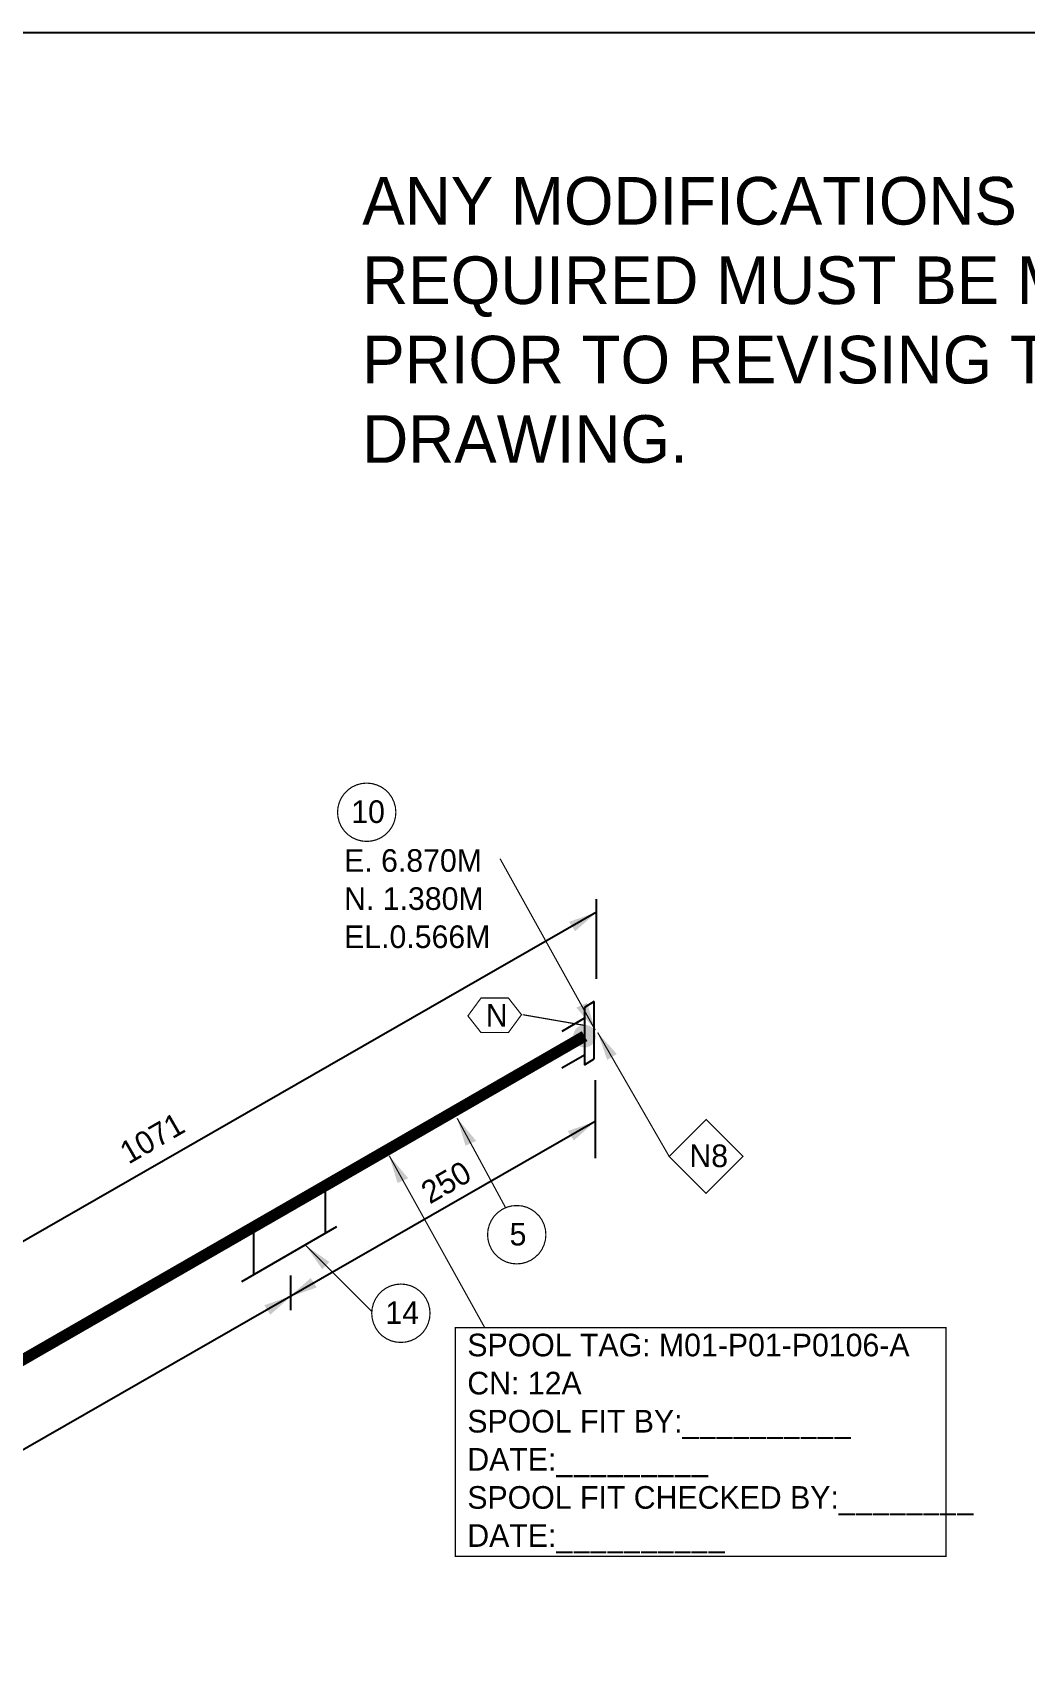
# Model space of a CAD drawing. Extents: x -4 to 431, y -3 to 272.
# Drawn here: x 156.7 to 240.1, y 131.8 to 268.2 of the extents above; entities that cross this region are included whole.
import ezdxf
from ezdxf.enums import TextEntityAlignment as Align

# ---------------------------------------------------------------- set-up
doc = ezdxf.new("R2010")
doc.units = 0
doc.header["$LTSCALE"] = 10
doc.layers.get('0').update_dxf_attribs({"lineweight": 0})
doc.layers.get('DEFPOINTS').update_dxf_attribs({"color": 9})
for name, color, linetype in [('BOM', 7, 'Continuous'), ('DIMENSION', 40, 'Continuous'), ('PIPE', 7, 'Continuous'), ('TEXT2', 3, 'Continuous'), ('Title Block', 255, 'Continuous'), ('TITLE BLOCK-TEXT', 12, 'Continuous'), ('WELDS', 7, 'Continuous')]:
    doc.layers.add(name, color=color, linetype=linetype)
doc.styles.add('framdcn', font='', dxfattribs={"height": 2.5})
doc.styles.add('HmNote', font='hm.shx')
doc.styles.add('Scovan Standard', font='', dxfattribs={"height": 2.5})
doc.styles.get("Standard").update_dxf_attribs({"font": ''})
doc.styles.get('framdcn').set_extended_font_data('Franklin Gothic Medium Cond')
doc.styles.get('Scovan Standard').set_extended_font_data('Franklin Gothic Medium Cond')
doc.styles.get('Standard').set_extended_font_data('Franklin Gothic Medium Cond')

# ---------------------------------------------------------------- blocks, each defined once
blk = doc.blocks.new('block24')
at = {"layer": 'TEXT2'}
blk.add_hatch(color=256, dxfattribs=at).paths.add_polyline_path([(0, 0), (2, -1.4), (1.4, -2)])
at = {"layer": 'TEXT2', "linetype": 'ByBlock', "const_width": 0.1, "flags": 128}
blk.add_lwpolyline([(5.6, -5.6), (0, 0)], dxfattribs=at)
blk = doc.blocks.new('block26')
at = {"layer": 'TEXT2'}
blk.add_hatch(color=256, dxfattribs=at).paths.add_polyline_path([(0, 0), (1.6, -1.9), (0.7, -2.3)])
at = {"layer": 'TEXT2', "linetype": 'ByBlock', "const_width": 0.1, "flags": 128}
blk.add_lwpolyline([(8, -14.4), (0, 0)], dxfattribs=at)
blk = doc.blocks.new('block28')
at = {"layer": 'TEXT2'}
blk.add_hatch(color=256, dxfattribs=at).paths.add_polyline_path([(0, 0), (-1.6, 1.9), (-0.7, 2.3)])
at = {"layer": 'TEXT2', "linetype": 'ByBlock', "const_width": 0.1, "flags": 128}
blk.add_lwpolyline([(-8, 14.4), (0, 0)], dxfattribs=at)
blk = doc.blocks.new('block29')
at = {"layer": 'TEXT2', "style": 'framdcn'}
for s, p in [('E. 6.870M', (0, 0)), ('N. 1.380M', (0, -3.2)), ('EL.0.566M', (0, -6.4))]:
    blk.add_text(s, height=1.9, dxfattribs=at).set_placement(p)
blk = doc.blocks.new('block30')
at = {"layer": 'TEXT2'}
blk.add_hatch(color=256, dxfattribs=at).paths.add_polyline_path([(0, 0), (1.6, -1.8), (0.8, -2.3)])
at = {"layer": 'TEXT2', "linetype": 'ByBlock', "const_width": 0.1, "flags": 128}
blk.add_lwpolyline([(6, -10.4), (0, 0)], dxfattribs=at)
blk = doc.blocks.new('block48')
at = {"layer": 'PIPE', "linetype": 'ByBlock', "const_width": 0.95, "flags": 128}
for points in [[(69.8, 40.2), (45, 25.9)], [(45, 25.9), (0, 0)]]:
    blk.add_lwpolyline(points, dxfattribs=at)
at = {"flags": 1}
for tag in ['Tag', 'UCI', 'Pipe Ref', 'Description', 'Key']:
    blk.add_attdef(tag, (0, 0), '', height=1, dxfattribs=at)
blk = doc.blocks.new('block49')
at = {"layer": 'PIPE', "linetype": 'ByBlock', "flags": 128}
for points in [[(-1, 3.5), (-1, -0.5)], [(-8, -4.6), (0, 0)], [(-7, 0), (-7, -4)]]:
    blk.add_lwpolyline(points, dxfattribs=at)
at = {"flags": 1}
for tag in ['Tag', 'UCI', 'Pipe Ref', 'Description', 'Key']:
    blk.add_attdef(tag, (0, 0), '', height=1, dxfattribs=at)
blk = doc.blocks.new('block50')
at = {"layer": 'PIPE', "linetype": 'ByBlock', "flags": 128}
for points in [[(0.8, 2.9), (0, 2.4)], [(0.8, -1.9), (0.8, 2.9)], [(0, 1.5), (-1.9, 0.4)], [(0, 2.4), (0, 0)], [(0, 0), (0, -2.4)], [(0, -1.6), (-1.9, -2.7)], [(0, -2.4), (0.8, -1.9)]]:
    blk.add_lwpolyline(points, dxfattribs=at)
at = {"flags": 1}
for tag in ['Tag', 'UCI', 'Pipe Ref', 'Description', 'Key']:
    blk.add_attdef(tag, (0, 0), '', height=1, dxfattribs=at)
blk = doc.blocks.new('block64')
at = {"layer": 'WELDS'}
h = blk.add_hatch(color=256, dxfattribs=at)
edge = h.paths.add_edge_path(flags=0)
edge.add_arc((0, 0), 0.95, 0, 360)
at = {"flags": 1}
for tag in ['Tag', 'UCI', 'Pipe Ref', 'Description', 'Key']:
    blk.add_attdef(tag, (0, 0), '', height=1, dxfattribs=at)
blk = doc.blocks.new('tt-sv-iso-db')
at = {"layer": 'DEFPOINTS', "color": 1, "insert": (-196.72, -12.14), "char_height": 4, "width": 81.4864, "attachment_point": 2, "style": 'HmNote'}
blk.add_mtext('\\pxql;ANY MODIFICATIONS REQUIRED MUST BE MODELED PRIOR TO REVISING THIS DRAWING.', dxfattribs=at)
at = {"layer": 'TITLE BLOCK-TEXT', "color": 210, "style": 'Scovan Standard'}
for tag, p in [('CN', (-57.69, -221.76)), ('MOD_NO', (-41.21, -221.76)), ('INSULATION', (-49.45, -229.02)), ('PAINT', (-16.49, -229.02)), ('LN', (-32.97, -236.28)), ('CLIENTDWGNO', (-32.97, -243.54))]:
    blk.add_attdef(tag, text='', height=2, dxfattribs=at).set_placement(p, align=Align.MIDDLE_CENTER)
at = {"layer": 'TITLE BLOCK-TEXT', "color": 210, "lineweight": 30, "flags": 104}
blk.add_attdef('WPS', text='', height=2, dxfattribs=at).set_placement((-16.43, -221.76), align=Align.MIDDLE_CENTER)
blk = doc.blocks.new('PADX-TBD')
at = {"layer": 'Title Block', "color": 255}
blk.add_line((0, 536.37), (843.77, 536.37), dxfattribs=at)
at = {"layer": 'TITLE BLOCK-TEXT', "color": 12, "style": 'Scovan Standard', "flags": 8}
for tag, p in [('REF_5', (25, 38.42)), ('REV_5', (352.84, 38.42)), ('PROJECT5', (504.32, 38.42)), ('DATE5', (525.83, 38.42)), ('BY5', (542.96, 38.42)), ('CHK5', (555.71, 38.42)), ('PE5', (568.45, 38.42)), ('REF_4', (25, 31.19)), ('REV_4', (352.84, 31.19)), ('PROJECT4', (504.32, 31.19)), ('DATE4', (525.83, 31.19)), ('BY4', (542.96, 31.19)), ('CHK4', (555.71, 31.19)), ('PE4', (568.45, 31.19)), ('REF_3', (25, 23.97)), ('REV_3', (352.84, 23.97)), ('PROJECT3', (504.32, 23.97)), ('DATE3', (525.83, 23.97)), ('BY3', (542.96, 23.97)), ('CHK3', (555.71, 23.97)), ('PE3', (568.45, 23.97)), ('REF_2', (25, 16.74)), ('REV_2', (352.84, 16.74)), ('PROJECT2', (504.32, 16.74)), ('DATE2', (525.83, 16.74)), ('BY2', (542.96, 16.74)), ('CHK2', (555.71, 16.74)), ('PE2', (568.45, 16.74)), ('REF_1', (25, 9.51)), ('REV_1', (352.84, 9.51)), ('PROJECT1', (504.32, 9.51)), ('DATE1', (525.83, 9.51)), ('BY1', (542.96, 9.51)), ('CHK1', (555.71, 9.51)), ('PE1', (568.45, 9.51))]:
    blk.add_attdef(tag, text='', height=2.5, dxfattribs=at).set_placement(p, align=Align.MIDDLE_CENTER)
for tag, height, p in [('REF_5_DESC', 2.5, (52.27, 38.42)), ('REV_5_DESC', 2.5, (363.04, 38.42)), ('REF_4_DESC', 2.5, (52.27, 31.19)), ('REV_4_DESC', 2.5, (363.04, 31.19)), ('REF_3_DESC', 2.5, (52.27, 23.97)), ('REV_3_DESC', 2.5, (363.04, 23.97)), ('REF_2_DESC', 2.5, (52.27, 16.74)), ('REV_2_DESC', 2.5, (363.04, 16.74)), ('REF_1_DESC', 2.5, (52.27, 9.51)), ('REV_1_DESC', 2.5, (363.04, 9.51)), ('PATH', 2, (13, -2.9)), ('USER_PLOTTED', 2, (309, -2.9)), ('PLOT_DATE', 2, (348, -2.9))]:
    blk.add_attdef(tag, text='', height=height, dxfattribs=at).set_placement(p, align=Align.MIDDLE_LEFT)
at = {"layer": 'TITLE BLOCK-TEXT', "color": 12, "style": 'Scovan Standard'}
for tag, p in [('TITLE1', (747.45, 37.28)), ('LSD', (747.45, 31.28)), ('TITLE2', (747.45, 25.28)), ('TITLE3', (747.45, 19.28)), ('CLIENTDRAWINGNO', (686.57, 5.99)), ('RN', (838.5, 5.99))]:
    blk.add_attdef(tag, text='', height=4, dxfattribs=at).set_placement(p, align=Align.MIDDLE_CENTER)
at = {"layer": 'TITLE BLOCK-TEXT', "color": 210, "style": 'Scovan Standard', "flags": 8}
blk.add_attdef('DWGNO', text='', height=4, dxfattribs=at).set_placement((777.51, 5.99), align=Align.MIDDLE_CENTER)

msp = doc.modelspace()

# ---------------------------------------------------------------- hatches: boundary and pattern name
at = {"layer": 'DIMENSION'}
for points in [[(204.1, 194.3), (202.3, 192.7), (201.8, 193.5)], [(203.99, 176.73), (202.19, 175.13), (201.69, 175.93)], [(178.3, 161.99), (180.1, 163.59), (180.6, 162.79)], [(178.5, 162.1), (176.7, 160.5), (176.2, 161.3)]]:
    msp.add_hatch(color=256, dxfattribs=at).paths.add_polyline_path(points)
at = {"layer": 'TEXT2'}
msp.add_hatch(color=256, dxfattribs=at).paths.add_polyline_path([(192.4, 177), (194, 175.1), (193.1, 174.7)])

# ---------------------------------------------------------------- linework, layer by layer
at = {"layer": 'DIMENSION', "linetype": 'ByBlock', "flags": 128}
for points in [[(204.1, 188.7), (204.1, 195.4)], [(204.1, 194.3), (125.7, 149.3)], [(204, 180.2), (204, 173.66)], [(204, 176.73), (125.7, 131.8)], [(178.4, 163.8), (178.4, 160.9)]]:
    msp.add_lwpolyline(points, dxfattribs=at)
at = {"layer": 'TEXT2', "linetype": 'ByBlock', "const_width": 0.1, "flags": 128}
for points in [[(187.21, 202.27), (187.1, 201.86), (186.92, 201.47), (186.68, 201.13), (186.37, 200.82), (186.03, 200.58), (185.64, 200.4), (185.23, 200.29), (184.8, 200.25), (184.37, 200.29), (183.96, 200.4), (183.57, 200.58), (183.23, 200.82), (182.92, 201.13), (182.68, 201.47), (182.5, 201.86), (182.39, 202.27), (182.35, 202.7), (182.39, 203.13), (182.5, 203.54), (182.68, 203.93), (182.92, 204.27), (183.23, 204.58), (183.57, 204.82), (183.96, 205), (184.37, 205.11), (184.8, 205.15), (185.23, 205.11), (185.64, 205), (186.03, 204.82), (186.37, 204.58), (186.68, 204.27), (186.92, 203.93), (187.1, 203.54), (187.21, 203.13), (187.25, 202.7)], [(213.3, 176.9), (216.4, 173.8), (213.3, 170.7), (210.2, 173.8), (213.3, 176.9)], [(199.81, 166.8), (199.7, 166.39), (199.52, 166), (199.28, 165.65), (198.97, 165.35), (198.62, 165.1), (198.24, 164.92), (197.83, 164.81), (197.4, 164.77), (196.97, 164.81), (196.56, 164.92), (196.18, 165.1), (195.83, 165.35), (195.52, 165.65), (195.28, 166), (195.1, 166.39), (194.99, 166.8), (194.95, 167.22), (194.99, 167.65), (195.1, 168.06), (195.28, 168.45), (195.52, 168.8), (195.83, 169.1), (196.18, 169.35), (196.56, 169.53), (196.97, 169.64), (197.4, 169.67), (197.83, 169.64), (198.24, 169.53), (198.62, 169.35), (198.97, 169.1), (199.28, 168.8), (199.52, 168.45), (199.7, 168.06), (199.81, 167.65), (199.85, 167.22)], [(190.08, 160.2), (189.97, 159.79), (189.79, 159.4), (189.55, 159.05), (189.24, 158.75), (188.89, 158.5), (188.51, 158.32), (188.09, 158.21), (187.67, 158.18), (187.24, 158.21), (186.83, 158.32), (186.44, 158.5), (186.09, 158.75), (185.79, 159.05), (185.55, 159.4), (185.37, 159.79), (185.26, 160.2), (185.22, 160.63), (185.26, 161.05), (185.37, 161.46), (185.55, 161.85), (185.79, 162.2), (186.09, 162.5), (186.44, 162.75), (186.83, 162.93), (187.24, 163.04), (187.67, 163.08), (188.09, 163.04), (188.51, 162.93), (188.89, 162.75), (189.24, 162.5), (189.55, 162.2), (189.79, 161.85), (189.97, 161.46), (190.08, 161.05), (190.12, 160.63)], [(192.25, 140.21), (192.25, 159.41), (233.45, 159.41), (233.45, 140.21)]]:
    msp.add_lwpolyline(points, close=True, dxfattribs=at)
at = {"layer": 'TEXT2', "color": 20, "linetype": 'ByBlock', "const_width": 0.1, "flags": 128}
msp.add_lwpolyline([(194.4, 184.2), (193.3, 185.6), (194.4, 187.1), (196.7, 187.1), (197.8, 185.7), (196.7, 184.2)], close=True, dxfattribs=at)
at = {"layer": 'TEXT2', "linetype": 'ByBlock', "const_width": 0.1, "flags": 128}
for points in [[(197.9, 185.7), (203.1, 184.8)], [(196.47, 169.48), (192.4, 177)]]:
    msp.add_lwpolyline(points, dxfattribs=at)

# ---------------------------------------------------------------- block references
at = {"xscale": 0.5, "yscale": 0.5, "zscale": 0.5}
msp.add_blockref('PADX-TBD', (0, 0), dxfattribs=at)
at = {"layer": 'BOM'}
msp.add_blockref('tt-sv-iso-db', (421.89, 268.19), dxfattribs=at)
at = {"layer": 'PIPE'}
for name, p in [('block50', (203.1, 183.9)), ('block48', (133.3, 143.7)), ('block49', (182.3, 167.9))]:
    msp.add_blockref(name, p, dxfattribs=at)
at = {"layer": 'TEXT2'}
for name, p in [('block29', (182.9, 197.7)), ('block28', (204, 184.4)), ('block30', (204.2, 184.2)), ('block26', (186.69, 173.86)), ('block24', (179.67, 166.33))]:
    msp.add_blockref(name, p, dxfattribs=at)
at = {"layer": 'WELDS'}
msp.add_blockref('block64', (203.1, 183.9), dxfattribs=at)

# ---------------------------------------------------------------- texts
at = {"layer": 'DIMENSION', "style": 'framdcn'}
for s, p in [('1071', (164.8, 173.1)), ('250', (190.1, 169.75))]:
    msp.add_text(s, height=1.9, rotation=30, dxfattribs=at).set_placement(p)
at = {"layer": 'TEXT2', "style": 'framdcn'}
for s, p in [('10', (183.5, 201.8)), ('N', (194.8, 184.7)), ('N8', (211.9, 172.9)), ('5', (196.8, 166.32)), ('14', (186.37, 159.73)), ('SPOOL TAG: M01-P01-P0106-A', (193.25, 157.01)), ('CN: 12A', (193.25, 153.81)), ('SPOOL FIT BY:__________', (193.25, 150.61)), ('DATE:_________', (193.25, 147.41)), ('SPOOL FIT CHECKED BY:________', (193.25, 144.21)), ('DATE:__________', (193.25, 141.01))]:
    msp.add_text(s, height=1.9, dxfattribs=at).set_placement(p)

doc.saveas('drawing.dxf')
